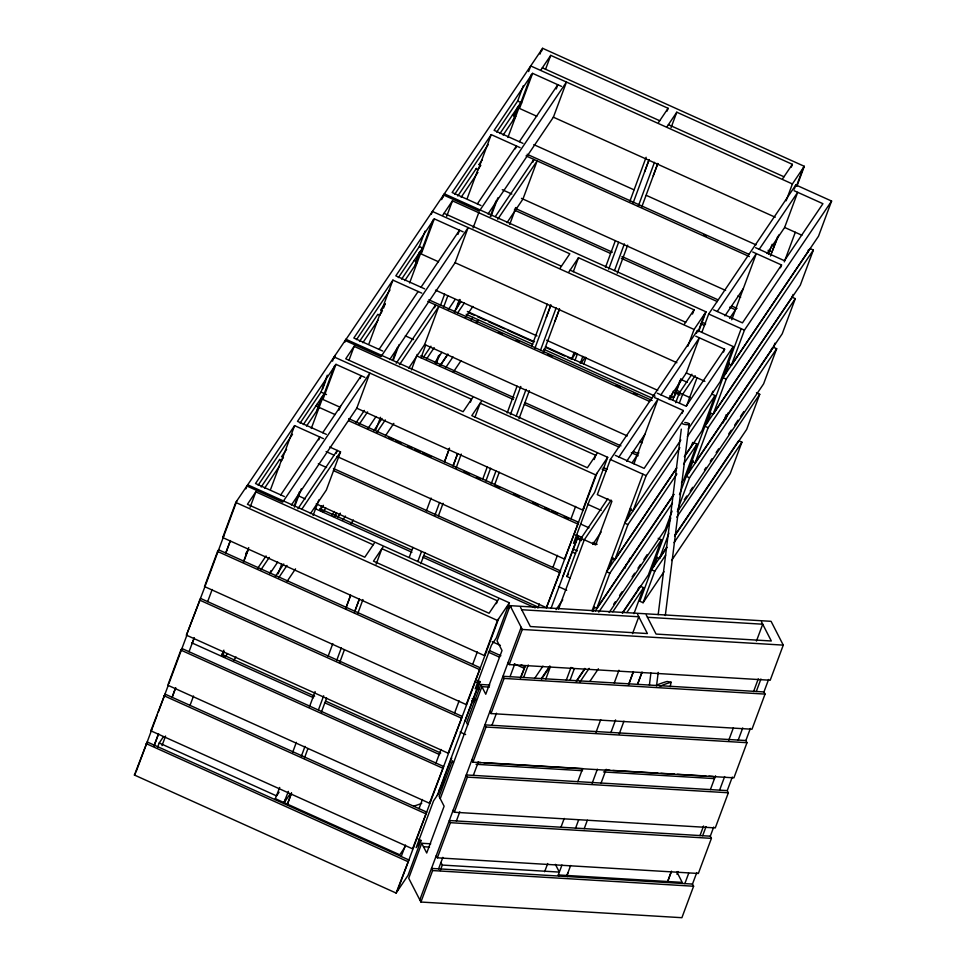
<?xml version="1.0" encoding="UTF-8"?>
<svg xmlns="http://www.w3.org/2000/svg" width="966" height="966" viewBox="0 0 966 966"><rect width="100%" height="100%" fill="white"/><g stroke="black" fill="none" stroke-linecap="round" stroke-linejoin="round"><path stroke-width="1.45" d="M649.418 684.966L650.903 673M658.184 614.654L681.308 429.133M656.542 685.848L658.22 672.372M665.308 615.523L689.181 424.026M670.199 686.657L671.141 682.262L667.108 681.465A132.716 36.829 7.1 0 0 656.011 685.449M279.705 787.447L274.96 799.57M292.722 752.188L296.357 742.323M309.374 707.064L315.097 691.547M328.114 656.288L332.799 643.597M346.13 607.433L350.646 595.201L345.695 608.737M288.375 791.371L283.642 803.495M301.356 756.221L304.99 746.38M318.478 709.817L323.67 695.762M336.639 660.599L341.312 647.945M354.8 611.393L359.34 599.101L354.329 612.637M287.445 804.135L291.503 793.122M304.29 758.467L307.925 748.626M321.424 712.063L326.605 697.995M339.585 662.845L344.258 650.178M357.746 613.615L362.938 599.56M409.246 557.322L412.893 547.456M426.417 510.785L431.102 498.094M417.819 561.5L421.454 551.658M434.942 515.095L439.615 502.441M453.114 465.89L457.642 453.597L453.139 465.769M420.765 563.746L424.919 552.492M438.407 515.929L443.08 503.274M456.061 468.112L461.241 454.056M482.662 479.365L487.347 466.65M507.162 412.977L517.064 386.134M531.662 346.577L547.299 304.193M485.922 480.947L490.607 468.256M510.386 414.655L520.795 386.448M534.85 348.376L550.813 305.111M491.283 483.628L495.956 470.973M516.194 416.129L526.047 389.407M540.586 350.042L556.15 307.852M494.592 484.884L499.265 472.229M518.984 418.785L529.356 390.662M543.375 352.699L559.459 309.108M567.573 357.323L571.667 359.171L574.19 352.228M605.465 267.473L615.366 240.631M629.965 201.073L646.121 157.277M608.689 269.152L618.578 242.357M633.153 202.872L649.116 159.607L644.612 171.839M580.252 363.445L582.848 356.406M614.497 270.625L624.362 243.903M638.369 205.939L654.465 162.348M617.286 273.281L627.671 245.159M641.678 207.195L657.761 163.604M561.089 826.908L564.216 818.431M577.765 781.736L582.462 769.033M596.01 732.349L600.707 719.646M614.267 682.95L618.952 670.247M561.958 865.041L558.288 874.942L558.928 876.053M575.495 828.405L578.61 819.953M592.146 783.317L597.35 769.226M610.886 732.59L615.571 719.912M628.902 683.795L633.418 671.575L628.468 685.075M567.585 876.573L566.945 875.462L570.628 865.512M584.213 828.719L587.352 820.231M600.949 783.438L606.177 769.286M619.242 733.906L623.951 721.167M637.536 684.375L642.088 672.07L637.584 684.23M667.458 882.03L671.479 871.151M134.407 775.034L147.194 741.96L408.884 859.969L396.096 893.043L134.407 775.034L135.494 773.428M150.853 730.815L165.005 694.083L426.694 812.092L412.542 848.824L150.853 730.815L151.94 729.209L136.001 772.063M429.496 803.253L443.648 766.521L181.946 648.512L180.871 650.106L167.806 685.244L429.496 803.253L430.57 801.647M186.426 635.169L200.578 598.425L462.267 716.434L448.115 753.178L186.426 635.169L205.082 586.302M466.192 704.576L480.344 667.832L218.642 549.823L217.567 551.429L204.502 586.567L466.192 704.576L467.278 702.97M485.487 653.994L484.413 655.588L222.711 537.579L235.776 502.453L345.997 339.308L607.686 457.316L594.621 492.455L589.755 499.663L573.502 543.363L578.368 536.142L575.639 534.91M152.459 727.809L157.156 715.166M158.207 712.353L168.398 684.942M168.881 683.638L187.006 634.916M205.577 584.961L236.863 500.847M245.895 488.832L246.946 486.019L282.7 502.139L369.845 373.069L356.78 408.207L291.418 505.013M154.282 745.16L158.557 733.689M172.093 697.283L175.486 688.142M189.046 651.712L194.094 638.115M207.666 601.625L212.17 589.501M225.742 553.023L230.379 540.562M153.908 746.38L158.484 734.063M172.057 697.585L175.715 687.744M192.137 643.573L194.238 637.958M225.706 553.325L230.415 540.682M157.687 747.104L159.209 742.987L163.411 736.768M250.085 507.319L255.833 491.863L373.202 544.788M162.01 745.619L165.572 736.032M189.94 705.639L193.526 696.003M243.48 561.693L248.721 547.589M243.529 562.297L248.226 549.63M270.709 489.122L281.287 460.649L283.449 457.437M281.541 460.77L294.606 425.632L323.453 438.649M227.517 653.547L225.006 657.278L221.757 655.805L223.858 650.154M300.076 423.108L321.026 392.075L327.293 375.219M332.521 361.163L334.091 356.949L595.78 474.958L607.686 457.316M322.632 389.069L325.759 380.64M334.127 358.157L335.166 355.343M316.57 411.178L321.726 397.328M311.281 428.469L334.731 365.438M364.834 377.356L335.987 364.351L322.922 399.477L340.177 407.266M344.947 342.121L345.997 339.308M294.195 505.967L299.436 491.875M318.78 439.82L319.831 437.006L280.744 494.894M348.907 360.415L354.136 346.359L471.505 399.284L470.466 402.098M269.78 573.587L270.83 570.761M294.449 507.186L301.271 488.82M278.111 573.816L281.698 564.18M339.006 410.067L340.575 405.841M369.024 343.618L379.59 315.145L381.763 311.933M379.843 315.266L392.921 280.128L421.768 293.133M360.161 378.527L361.212 375.726L322.716 432.72M313.105 515.433L318.889 499.893M336.228 453.259L337.279 450.434L297.902 508.768M329.696 447.017L340.527 451.895L326.339 490.052L310.424 513.634M325.832 508.044L323.32 511.775L320.06 510.302L321.642 506.063M398.378 277.604L419.329 246.571L425.076 231.115M431.355 214.247L432.394 211.445L694.095 329.454L706.001 311.813L444.312 193.804L443.261 196.617M415.815 261.907L419.486 252.041M414.885 265.674L420.029 251.824M409.596 282.966L433.034 219.934M463.149 231.852L434.289 218.847L421.224 253.973L438.492 261.762M441.655 199.624L443.225 195.41M442.513 197.813L443.563 195.011L479.317 211.131L566.462 82.062L553.397 117.2L488.035 213.993M334.381 516.907L335.951 512.68M392.51 360.463L397.219 347.772M446.69 216.324L452.438 200.868L569.807 253.792L560.195 268.029M335.54 515.675L336.591 512.849M393.283 360.27L399.055 344.729M375.907 429.689L380.507 417.3M467.327 198.115L477.904 169.642L480.79 165.355L479.015 164.558M478.158 169.762L491.223 134.624L520.07 147.629M457.944 234.436L459.514 230.222L421.031 287.216M411.419 369.93L417.191 354.389M434.543 307.756L435.594 304.93L396.205 363.264M421.007 357.734L425.728 345.019M440.448 305.449L444.65 294.147M496.693 132.101L517.643 101.068L523.391 85.612M528.619 71.556L530.708 65.942L792.398 183.951L804.304 166.309L542.614 48.3L345.248 340.515L381.015 356.635L468.16 227.565L455.095 262.704L389.733 359.509M514.129 116.403L517.269 107.951M443.696 306.922L447.898 295.62M473.05 228L478.798 212.544M513.188 120.17L518.331 106.32M507.899 137.462L531.348 74.43M561.451 86.348L532.604 73.344L519.539 108.47L536.794 116.258M539.97 54.12L541.528 49.906M541.564 51.113L542.614 48.3M515.397 148.812L516.448 145.999L477.361 203.886M435.835 362.938L438.455 355.899M454.684 312.199L459.393 299.52M490.293 216.372L496.053 200.868M545.512 69.419L550.741 55.364L668.11 108.289L667.071 111.102M436.475 363.107L439.627 354.631M456.942 308.009L460.094 299.532M491.066 216.179L497.888 197.813M285.26 799.812L284.197 802.686L290.029 794.064M376.136 564.168L381.884 548.7L497.454 600.828L496.415 603.629M287.482 803.966L291.515 793.086M556.259 88.932L557.829 84.718L519.334 141.712M509.722 224.426L516.025 207.473M532.846 162.252L533.896 159.426L495.353 216.517M477.059 322.475L478.098 319.686L476.419 322.161M474.958 417.252L480.187 403.196L595.768 455.324L594.199 459.538M546.297 317.343L550.874 305.063M554.931 321.243L559.507 308.951M573.297 271.712L578.489 257.717L694.059 309.832L692.501 314.047M574.939 360.499L577.487 353.677M653.245 175.74L657.81 163.447M671.08 127.609L676.792 112.213L792.374 164.329L791.323 167.142M583.621 364.424L586.169 357.589M401.216 856.516L405.491 845.045M419.027 808.627L422.42 799.498M435.968 763.055L441.027 749.471M454.6 712.98L459.104 700.857M472.676 664.379L477.313 651.917M484.413 655.588L497.478 620.462L509.384 602.82L247.694 484.811M397.183 891.437L498.553 618.856M437.332 795.247L478.979 683.252L476.238 682.02M418.278 839.2L421.007 840.444L408.014 875.401L396.096 893.043M477.325 680.414L480.066 681.646L464.791 721.409M509.384 602.82L496.319 637.958L491.44 645.167L475.2 688.867L480.066 681.646M430.727 843.813L421.719 843.27L408.715 878.239L420.922 902.039L681.899 917.7L693.6 886.233L692.489 884.071L696.764 872.6M489.774 685.027L480.778 684.483L466.59 722.64L467.701 724.802M508.116 662.422L509.227 664.596L770.204 680.245L783.269 645.119L771.073 621.319L510.096 605.658L497.031 640.784L502.018 650.529L485.765 694.228L480.778 684.483M440.23 798.653L481.889 686.645L489.388 687.104M419.812 899.877L521.181 627.296M420.922 902.039L432.623 870.571L431.512 868.41L692.489 884.071M437.356 857.82L450.422 822.694L449.323 820.532L710.3 836.182L711.411 838.355L698.346 873.481L437.356 857.82L436.258 855.659M454.31 812.249L467.375 777.123L466.264 774.949L727.241 790.611L728.352 792.772L715.287 827.91L454.31 812.249L453.199 810.088M472.929 762.174L485.995 727.036L484.896 724.874L745.873 740.536L746.984 742.697L733.918 777.835L472.929 762.174L471.831 760.013M491.006 713.572L504.071 678.434L502.96 676.272L763.949 691.934L765.048 694.095L751.983 729.233L491.006 713.572L489.895 711.411M509.227 664.596L522.292 629.458L510.096 605.658M438.588 868.832L442.851 857.361M456.399 820.955L459.792 811.814M473.34 775.384L478.399 761.788M491.96 725.297L496.476 713.186M510.036 676.695L514.673 664.234M440.267 870.547L442.307 865.065L440.979 862.481M537.82 608.049L539.33 603.967M552.902 567.477L557.418 555.353M570.978 518.875L575.615 506.413M520.263 678.023L524.997 666.588L521.169 664.862M316.244 503.878L546.43 607.674L560.57 570.93L333.415 468.498M337.062 456.507L564.506 559.072L578.646 522.328L348.738 418.652M356.647 408.147L582.715 510.084L595.78 474.958M520.819 677.83L524.997 666.588M596.867 473.352L546.43 607.674M523.657 677.383L528.269 664.994M551.018 608.399L577.294 537.748M578.368 536.142L563.106 575.905M570.121 577.958L566.873 576.485L581.061 538.34L607.88 498.625M688.287 428.928L720.213 381.691L733.279 346.565L697.524 330.432L610.379 459.514L597.314 494.64L611.937 501.233L595.696 544.933L581.061 538.34M558.565 609.039L584.309 539.801L611.128 500.086M545.85 678.953L550.451 666.564M633.95 463.837L658.003 399.115L618.928 457.003M687.816 346.311L694.095 329.454M670.175 399.658L673.314 391.194M566.317 680.052L571.027 667.397M592.013 610.959L642.885 474.173M592.858 611.538L594.38 607.457M608.954 568.25L612.963 557.479M627.031 519.648L631.148 508.575M696.474 333.246L697.524 330.432M672.638 400.226L679.907 380.664M698.116 331.688L704.914 313.419M680.994 379.058L674.715 395.927L673.64 397.533L669.8 395.806M698.684 331.483L706.001 311.813M570.097 680.112L574.275 668.87L572.101 667.892M593.535 606.889L596.783 608.351L609.848 573.212L676.888 473.932M611.599 558.288L614.859 559.749L627.924 524.61L679.871 447.669M733.279 346.565L646.133 475.634L633.068 510.772L629.82 509.299M668.75 398.982L686.319 372.961L699.384 337.822L660.901 394.828M675.693 402.725L679.376 392.836L691.934 374.216M701.896 332.268L708.682 313.998L795.839 184.929L831.593 201.061L818.528 236.187L731.383 365.269L728.135 363.796M679.472 402.774L682.624 394.297L695.194 375.689M682.189 413.291L683.228 410.49L654.38 397.473M624.821 568.479L626.391 564.253M628.371 562.417L629.941 558.179M686.512 405.998L696.993 377.803M731.733 319.746L756.318 253.611L717.231 311.499M723.57 352.01L724.609 349.197L695.762 336.192M637.814 589.997L638.755 587.449M691.185 446.461L692.694 442.416M712.848 391.315L711.821 394.08L715.069 395.541L702.004 430.679L684.411 456.737M786.131 200.807L792.398 183.951M633.95 613.676L643.61 587.678L640.361 586.205L622.816 612.202M658.172 538.328L661.42 539.801L648.355 574.927L622.382 613.398M672.095 511.086L665.308 529.356L609.16 612.504M684.471 456.399L693.745 442.682L696.993 444.143L683.928 479.281L681.416 483M768.477 254.155L772.148 244.289M670.79 517.981L639.818 601.25L643.078 602.712L664.016 571.691M679.484 494.592L741.2 328.669M653.885 566.281L657.206 557.358M688.637 472.821L693.19 460.601M707.269 422.746L710.771 413.315M725.345 374.144L729.463 363.071M794.269 189.155L795.839 184.929M770.445 256.062L777.69 236.573M796.431 186.184L803.229 167.915M778.777 234.967L771.943 252.029M796.986 185.979L804.304 166.309M643.078 602.712L654.779 571.244L665.671 555.112M656.264 557.032L659.512 558.493L668.919 533.196M677.516 510.108L689.531 477.796L776.676 348.714L773.428 347.253L686.283 476.323L689.531 477.796M691.837 461.374L695.085 462.847L708.15 427.709L795.308 298.639L792.048 297.178L704.902 426.248L708.15 427.709M709.913 412.772L713.162 414.245L726.227 379.107L813.372 250.037L810.124 248.576L722.979 377.646L726.227 379.107M731.383 365.269L744.448 330.13L831.593 201.061M632.525 633.636L638.792 616.767L521.749 609.739M544.631 871.743L547.698 863.519M767.064 253.478L784.633 227.457L797.699 192.319L759.204 249.325M780.492 267.787L781.542 264.986L752.695 251.969M723.123 422.975L726.263 414.535M784.295 261.907L795.296 232.299M725.623 419.739L728.255 412.675M566.945 875.462L568.008 872.588M770.868 351.032L771.882 348.315M807.576 252.355L808.602 249.59M773.428 347.253L774.937 343.184M792.048 297.178L793.05 294.485M674.811 535.285L738.676 440.701L741.924 442.174L730.224 473.642L671.563 560.521M756.475 392.824L759.735 394.297L746.658 429.423L674.594 536.154M776.676 348.714L763.611 383.852L677.299 511.678M795.308 298.639L782.231 333.777L695.085 462.847M813.372 250.037L800.307 285.175L713.162 414.245M756.45 641.062L762.717 624.205L647.449 617.286M667.518 881.97L671.068 872.419M676.985 874.315L678.023 871.525M710.408 789.596L715.54 775.783M728.678 740.463L733.411 727.748M699.976 835.638L703.562 826.002M753.565 691.559L758.274 678.869M684.846 883.612L688.637 873.409M702.656 835.723L706.049 826.594M719.598 790.152L724.657 776.567M738.217 740.077L742.733 727.953M756.293 691.475L760.93 679.013M710.3 836.182L713.693 827.053M727.241 790.611L732.3 777.026M745.873 740.536L750.377 728.412M763.949 691.934L768.586 679.472M383.55 308.069L385.144 303.867M294.606 425.632L255.519 483.519L284.366 496.536M335.987 364.351L297.504 421.357L326.351 434.362M392.921 280.128L353.834 338.015L382.681 351.032M434.289 218.847L395.806 275.841L424.654 288.858M491.223 134.624L452.136 192.512L480.983 205.516M532.604 73.344L494.109 130.338L522.968 143.354M222.711 537.579L223.798 535.985M258.176 485.161L292.529 434.277M356.49 339.658L389.998 290.017M454.793 194.154L488.313 144.502M257.041 490.076L247.429 504.3L364.798 557.225L374.41 543.001M355.343 344.572L345.743 358.797L463.112 411.721L472.712 397.497M442.826 215.104L452.438 200.868M541.141 69.6L550.741 55.364M261.17 487.009L279.838 459.297M281.517 456.809L286.576 449.371M303.312 424.593L324.274 393.548M359.473 341.505L377.815 314.348L379.59 315.145M384.891 303.867L380.664 310.062L382.488 310.871M401.627 279.089L422.577 248.045M457.787 196.001L476.455 168.289M478.967 164.558L482.36 159.607M499.929 133.574L520.891 102.541M264.551 488.228L279.645 465.853M306.5 426.091L319.13 407.398M362.854 342.725L377.96 320.35M404.814 280.587L417.433 261.883L414.185 260.422M461.168 197.221L477.941 172.359M503.117 135.083L515.735 116.379L512.487 114.918M379.058 349.39L418.133 291.503M245.992 553.325L248.516 549.594M245.654 554.255L247.332 551.767M257.68 568.334L266.061 555.921M355.983 422.83L364.363 410.417M260.929 569.807L269.309 557.394M301.984 508.985L340.527 451.895M359.231 424.291L367.611 411.89M399.453 364.725L438.842 306.391L424.654 344.548L408.727 368.131M497.768 219.222L537.144 160.887L522.956 199.044L507.041 222.627M270.202 573.2L277.737 562.031M367.672 428.94L376.052 416.527M448.381 309.494L455.083 299.569M221.757 655.805L224.269 652.086M275.382 576.376L283.762 563.975M320.06 510.302L323.417 505.339M373.697 430.872L382.077 418.471M423.398 357.36L430.945 346.19M454.406 311.438L461.108 301.513M278.643 577.849L287.011 565.436M376.945 432.345L385.325 419.932M426.658 358.821L434.193 347.651M457.655 312.899L464.356 302.974M233.518 660.696L236.03 656.977M287.144 581.278L295.524 568.865M331.833 515.192L334.345 511.473M385.458 435.763L393.838 423.362M435.171 362.25L441.873 352.312M465.334 317.572L472.869 306.403M337.726 517.45L340.237 513.731M440.218 365.74L447.765 354.57M471.227 319.818L472.905 317.343M342.918 519.793L345.43 516.073M445.411 368.082L452.957 356.913M350.863 523.729L353.375 520.01M453.356 372.019L460.903 360.849M658.51 122.525L668.11 108.289M383.091 546.913L373.48 561.149L489.062 613.265L498.661 599.041M481.394 401.409L471.794 415.646L587.364 467.761L596.976 453.525M568.877 271.941L578.489 257.717M667.192 126.437L676.792 112.213M279.102 792.18L276.578 795.912L159.209 742.987M571.667 359.171L575.869 352.952M581.037 363.349L585.191 357.191M684.459 324.057L694.059 309.832M782.762 178.553L792.374 164.329M582.715 510.084L583.802 508.49M626.644 461.337L644.938 434.241M724.959 315.834L743.252 288.737M564.506 559.072L565.581 557.467M632.175 462.629L638.876 452.704M729.644 318.369L736.346 308.444M566.873 576.485L568.551 574.009M448.115 753.178L449.202 751.572M592.75 544.45L601.13 532.037M683.228 410.49L644.141 468.377L615.294 455.36M724.609 349.197L686.126 406.203L657.278 393.198M781.542 264.986L742.456 322.873L713.608 309.857M450.603 759.554L451.69 757.96L438.419 793.654L433.541 800.862L416.141 847.653L421.007 840.444M556.042 609.679L562.743 599.753M404.814 847.339L399.779 854.801L275.527 798.773M680.837 440.025L624.676 523.149L627.924 524.61M687.418 436.499L715.069 395.541M412.542 848.824L413.629 847.218M534.572 678.506L542.952 666.105M676.091 468.836L606.6 571.751L609.848 573.212M614.859 559.749L676.864 467.906M683.59 464.006L696.993 444.143M541.443 678.373L549.823 665.96M541.515 679.183L549.835 666.866M596.783 608.351L673.87 494.169M595.37 610.874L673.845 494.652M598.763 612.13L672.505 502.912M613.664 604.257L615.342 601.77M619.532 595.551L622.056 591.82M632.126 576.907L634.638 573.188M637.995 568.213L640.518 564.482M643.863 559.507L647.22 554.544M684.278 499.76L686.802 496.029M690.159 491.054L692.67 487.335M704.419 469.935L706.098 467.447M710.288 461.229L711.966 458.741M716.168 452.535L718.68 448.804M728.75 433.891L731.274 430.16M734.631 425.197L737.988 420.222M740.499 416.491L743.856 411.528M612.818 611.78L661.42 539.801M676.768 517.16L759.735 394.297M576.509 680.788L584.877 668.387M666.443 547.674L651.531 569.771L654.779 571.244M576.291 681.658L584.672 669.257M659.512 558.493L667.059 547.324M579.926 681.996L589.151 668.351M626.862 612.492L643.61 587.678M674.051 542.699L741.924 442.174M590.009 681.199L598.389 668.786M440.303 365.172L447.886 354.003M337.774 516.882L340.31 513.163M522.292 629.458L783.269 645.119M504.071 678.434L765.048 694.095M485.995 727.036L746.984 742.697M477.892 762.319L480.899 762.5M483.894 762.681L582.884 768.622M605.392 769.974L609.884 770.24M612.891 770.421L657.882 773.114M660.889 773.295L674.377 774.104M677.383 774.285L705.88 776M708.875 776.181L713.379 776.447L714.49 778.608L603.496 771.955M476.009 764.299L582.498 770.699M467.375 777.123L728.352 792.772M450.422 822.694L711.411 838.355M423.494 846.735L429.496 847.085M442.307 865.065L559.35 872.093L555.378 864.341M558.288 874.942L682.213 882.381L676.912 872.044M432.623 870.571L693.6 886.233M542.349 67.801L659.718 120.738M668.4 124.65L783.969 176.766M794.064 190.688L822.923 203.693L784.428 260.699L755.581 247.694M517.643 101.068L521.749 102.927M553.264 117.14L775.227 217.229M784.633 227.457L801.889 235.233M533.812 144.634L633.95 189.795M646.302 195.361L756.04 244.857M768.103 250.303L770.663 251.45M527.134 154.282L749.097 254.372M703.622 234.847L706.363 236.09M526.047 155.888L749.387 256.594M476.117 168.845L477.904 169.642M502.272 189.71L511.859 194.045M521.459 198.368L725.599 290.428M737.927 295.982L740.668 297.226M515.107 208.318L612.384 252.186M621.971 256.509L717.883 299.762M731.576 305.932L737.058 308.408M514.286 210.045L610.319 253.346M621.295 258.296L717.315 301.597M729.668 307.164L735.15 309.639M708.682 313.998L744.448 330.13M701.533 322.028L705.651 323.888M700.447 323.634L704.564 325.482M444.034 213.317L561.403 266.242M570.085 270.154L685.667 322.27M419.329 246.571L423.446 248.431M454.95 262.643L676.912 362.733M686.319 372.961L704.902 381.341M680.45 379.215L687.309 382.307M676.272 390.119L680.39 391.979M679.376 392.836L690.207 397.714M675.814 392.003L679.907 393.85M674.365 392.582L679.871 395.07M435.497 290.15L537.011 335.926M546.611 340.249L657.737 390.361M467.363 311.499L534.5 341.771M545.452 346.709L655.069 396.145M469.307 313.008L474.765 315.471M477.494 316.703L485.693 320.398M488.422 321.63L504.795 329.008M507.524 330.239L532.085 341.324M545.742 347.47L564.844 356.092M466.167 314.3L532.761 344.331M543.725 349.269L651.965 398.089M428.832 299.786L652.159 400.504M498.444 332.159L502.549 334.019M516.255 340.201L518.996 341.433M547.77 354.413L551.876 356.261M616.272 385.301L620.389 387.149M634.082 393.331L636.823 394.563M427.745 301.392L649.707 401.482M405.334 335.842L413.557 339.549M424.521 344.488L627.296 435.932M639.625 441.486L642.366 442.73M420.898 355.681L514.069 397.69M525.033 402.629L620.945 445.881M633.273 451.436L637.379 453.296M417.348 356.164L513.381 399.465M524.357 404.416L619.013 447.101M631.353 452.668L638.212 455.759M610.379 459.514L646.133 475.634M603.231 467.532L607.336 469.391M602.144 469.138L606.25 470.985M587.497 504.216L601.202 510.386M321.026 392.075L326.508 394.551M316.957 404.319L319.323 405.394M388.706 437.489L392.824 439.349M395.565 440.581L401.059 443.056M407.918 446.147L412.035 448.007M414.776 449.25L420.258 451.714M423.011 452.957L431.234 456.664M464.163 471.517L469.645 473.992M476.504 477.083L480.621 478.943M495.715 485.741L499.833 487.601M513.55 493.783L519.032 496.258M532.749 502.441L538.243 504.916M545.102 508.019L549.219 509.867M551.96 511.111L557.442 513.586M564.301 516.677L568.419 518.525M580.771 524.103L588.994 527.81M315.87 405.925L335.057 414.571M348.762 420.753L577.571 523.934M576.593 535.007L582.075 537.482M593.039 542.421L597.145 544.281M577.499 537.507L581.604 539.354M577.439 538.714L581.568 540.574M573.2 549.062L577.306 550.91M572.838 552.238L575.579 553.47M326.097 451.569L334.321 455.276M318.345 463.801L326.568 467.508M333.427 470.587L559.495 572.536M279.5 459.852L281.287 460.649M558.469 586.591L566.68 590.298M298.434 495.836L305.28 498.927M319.818 508.647L411.613 550.052M423.941 555.607L539.04 607.505M314.626 508.406L411.902 552.274M422.866 557.213L535.212 607.88M508.213 605.803L510.966 607.034M506.619 607.167L509.36 608.399M235.776 502.453L497.478 620.462M492.177 641.69L500.4 645.397M489.895 650.758L500.871 655.709M488.301 652.122L499.253 657.073M514.323 663.859L523.922 668.194M217.567 551.429L479.257 669.438M476.6 687.877L479.341 689.108M473.328 698.128L476.069 699.372M472.181 698.672L476.286 700.531M471.855 700.616L474.596 701.859M199.491 600.031L461.18 718.04M460.154 732.095L465.636 734.558M221.504 654.163L314.675 696.172M325.639 701.111L440.725 753.009M191.654 642.788L313.588 697.778M324.552 702.717L439.639 754.615M180.871 650.106L442.561 768.115M163.918 695.689L425.608 813.698M146.108 743.566L407.809 861.575M761.474 621.79L771.315 640.989L656.059 634.07L646.218 614.871M637.56 614.352L647.401 633.551L530.346 626.536L520.505 607.336M453.513 762.959L452.402 760.785L439.119 796.479L444.119 806.224L426.718 853.014L421.719 843.27M421.768 803.277A102.227 54.024 20.4 0 1 413.605 806.139M444.432 776.978A102.227 54.024 20.4 0 1 439.204 790.079M660.044 686.246A132.716 36.829 7.1 0 1 671.141 682.262M684.785 422.516A3.586 0.99 7.1 0 1 688.987 423.651A3.586 0.99 7.1 0 1 687.031 424.666A3.586 0.99 7.1 0 1 682.479 423.7M449.456 448.345L444.445 461.929L449.456 448.333"/></g></svg>
